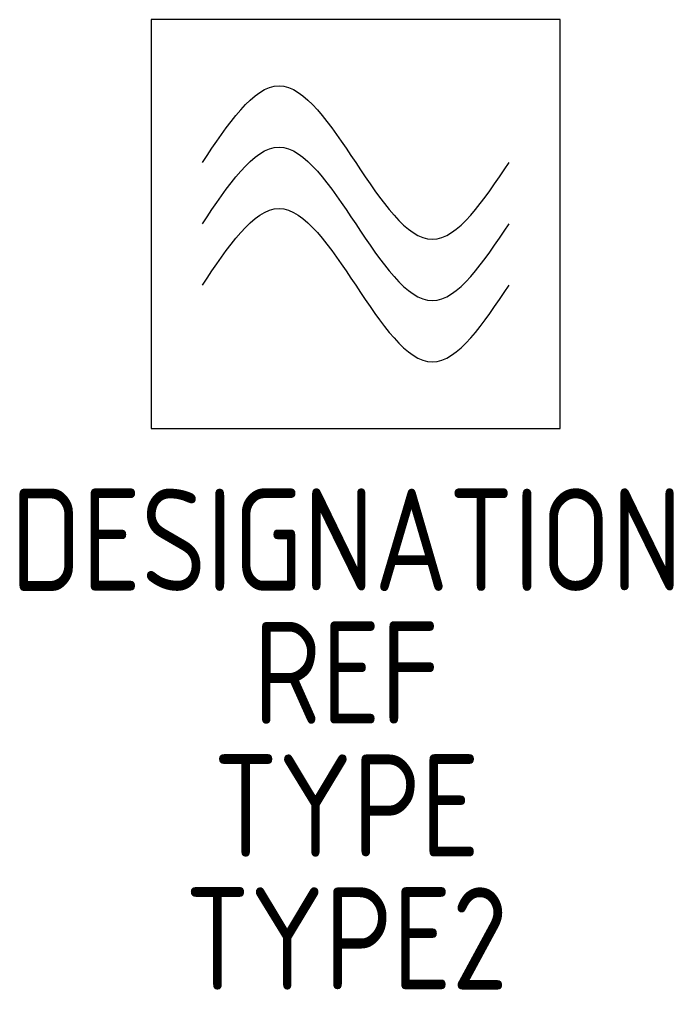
# Model space of a CAD drawing. Header units: millimetres. Extents: x -3.2 to 12.8, y -23.7 to 0.
import ezdxf
from ezdxf.enums import TextEntityAlignment as Align

# ---------------------------------------------------------------- set-up
doc = ezdxf.new("R2010")
doc.units = ezdxf.units.MM
for name, color, linetype in [('SYMB_FIL_FIN', 1, 'Continuous'), ('SYMB_TXT_NOM', 3, 'Continuous'), ('SYMBOLE', 3, 'Continuous')]:
    doc.layers.add(name, color=color, linetype=linetype)
doc.styles.add('NET2_5', font='isocp.shx', dxfattribs={"width": 0.9, "height": 2.5})

msp = doc.modelspace()

# ---------------------------------------------------------------- linework, layer by layer
at = {"layer": 'SYMB_FIL_FIN'}
for points in [[(1.25, -3.5), (3.125, -1.625), (6.875, -5.375), (8.75, -3.5)], [(1.25, -5), (3.125, -3.125), (6.875, -6.875), (8.75, -5)], [(1.25, -6.5), (3.125, -4.625), (6.875, -8.375), (8.75, -6.5)]]:
    msp.add_spline(points, degree=3, dxfattribs=at)
at = {"layer": 'SYMBOLE'}
msp.add_lwpolyline([(0, -10), (10, -10), (10, 0), (0, 0)], close=True, dxfattribs=at)

# ---------------------------------------------------------------- texts
at = {"layer": 'SYMB_TXT_NOM', "style": 'NET2_5', "width": 0.9, "flags": 8}
for tag, text, p in [('DESIGNATION', 'A?', (4.775, -13.974)), ('REF', '', (4.775, -17.224)), ('TYPE', '', (4.775, -20.474)), ('TYPE2', '', (4.775, -23.724))]:
    msp.add_attdef(tag, text=text, height=2.5, dxfattribs=at).set_placement(p, align=Align.CENTER)

doc.saveas('drawing.dxf')
